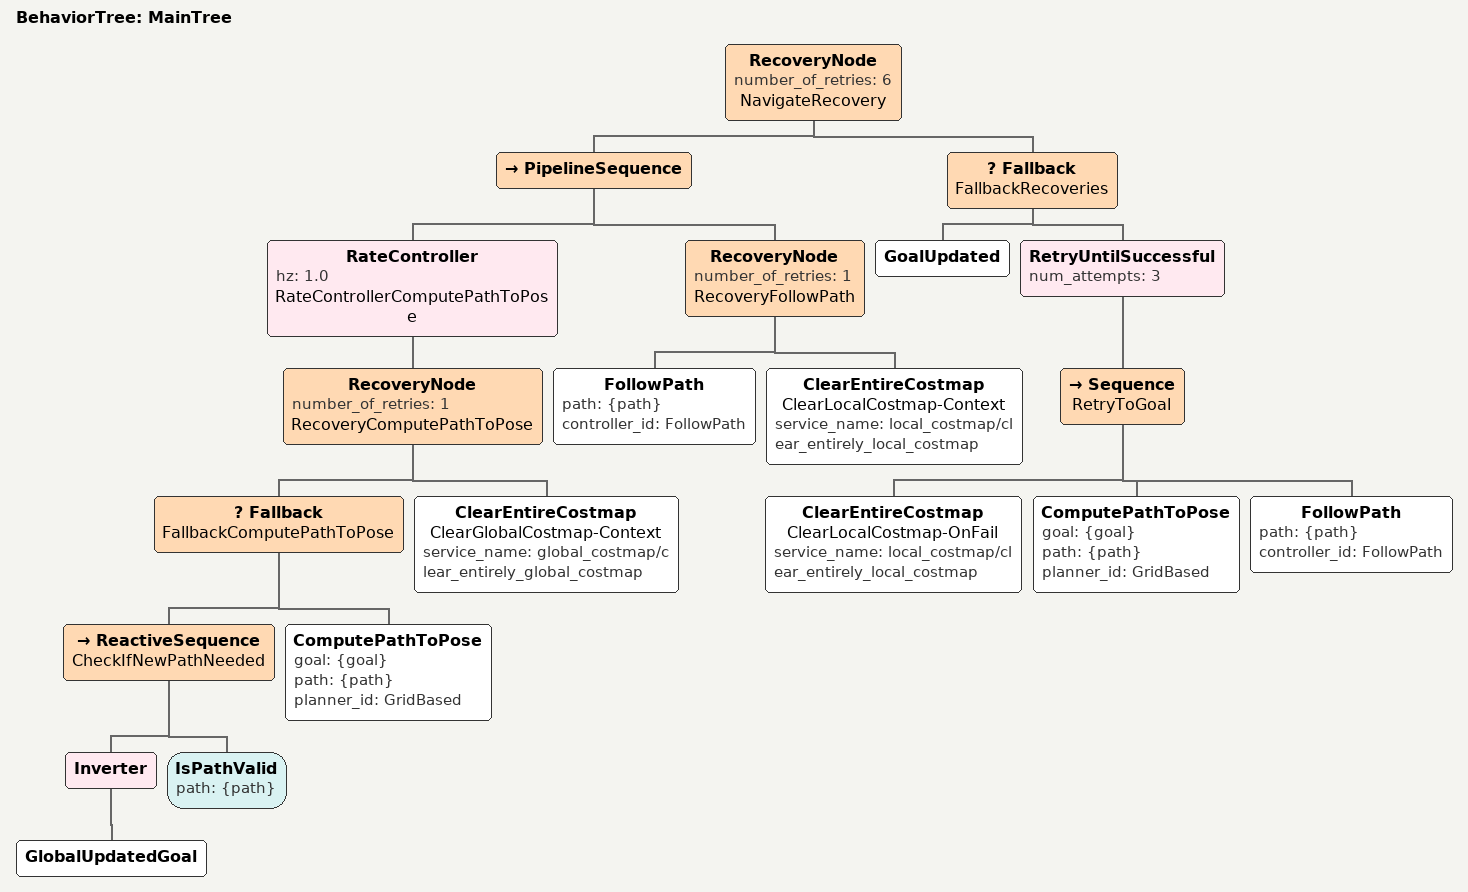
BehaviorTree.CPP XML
<root main_tree_to_execute="MainTree">
  <BehaviorTree ID="MainTree">
    <RecoveryNode number_of_retries="6" name="NavigateRecovery">
      <PipelineSequence>
        <RateController hz="1.0" name="RateControllerComputePathToPose">
          <RecoveryNode number_of_retries="1" name="RecoveryComputePathToPose">
            <Fallback name="FallbackComputePathToPose">
              <ReactiveSequence name="CheckIfNewPathNeeded">
                <Inverter>
                  <GlobalUpdatedGoal/>
                </Inverter>
                <IsPathValid path="{path}"/>
              </ReactiveSequence>
              <ComputePathToPose goal="{goal}" path="{path}" planner_id="GridBased"/>
            </Fallback>
            <ClearEntireCostmap name="ClearGlobalCostmap-Context" service_name="global_costmap/clear_entirely_global_costmap"/>
          </RecoveryNode>
        </RateController>
        <RecoveryNode number_of_retries="1" name="RecoveryFollowPath">
          <FollowPath path="{path}" controller_id="FollowPath"/>
          <ClearEntireCostmap name="ClearLocalCostmap-Context" service_name="local_costmap/clear_entirely_local_costmap"/>
        </RecoveryNode>
      </PipelineSequence>
      <!-- More Direct Recovery Logic -->
      <Fallback name="FallbackRecoveries">
        <GoalUpdated/>
        <RetryUntilSuccessful num_attempts="3">
          <Sequence name="RetryToGoal">
            <!-- Clear costmap before retry -->
            <ClearEntireCostmap name="ClearLocalCostmap-OnFail" service_name="local_costmap/clear_entirely_local_costmap"/>
            <!-- Retry planning and following -->
            <ComputePathToPose goal="{goal}" path="{path}" planner_id="GridBased"/>
            <FollowPath path="{path}" controller_id="FollowPath"/>
          </Sequence>
        </RetryUntilSuccessful>
      </Fallback>
    </RecoveryNode>
  </BehaviorTree>
</root>
